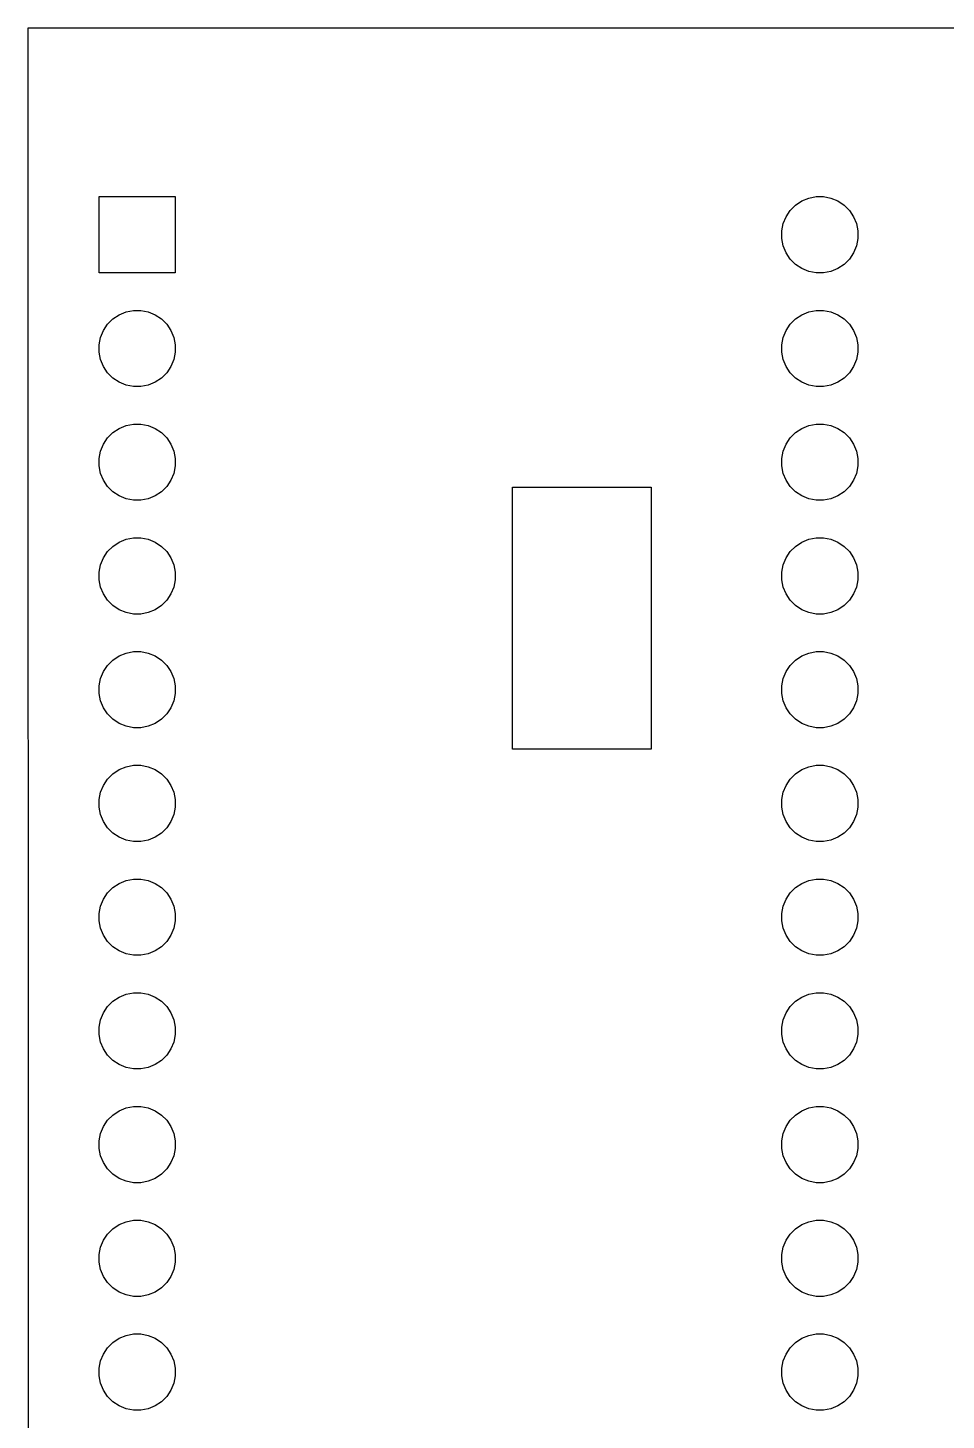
# Model space of a CAD drawing. Extents: x 1.1 to 13.9, y -7.7 to -2.5.
# Drawn here: x 1.104 to 1.911, y -6.679 to -5.455 of the extents above; entities that cross this region are included whole.
import ezdxf

# ---------------------------------------------------------------- set-up
doc = ezdxf.new("R2010")
doc.units = 0
doc.header["$MEASUREMENT"] = 0
doc.layers.add('BLACK', color=7, linetype='CONTINUOUS')

msp = doc.modelspace()

# ---------------------------------------------------------------- linework, layer by layer
at = {"layer": 'BLACK', "linetype": 'CONTINUOUS'}
for p, q in [((6.92335, -5.455), (1.10406, -5.4554)), ((1.10406, -5.4554), (1.10446, -7.66603)), ((1.16664, -5.67043), (1.16664, -5.60342)), ((1.16664, -5.60342), (1.23365, -5.60342)), ((1.23365, -5.60342), (1.23365, -5.67043)), ((1.78428, -5.60723), (1.79038, -5.60471)), ((1.79038, -5.60471), (1.79685, -5.60342)), ((1.79685, -5.60342), (1.80345, -5.60342)), ((1.80345, -5.60342), (1.80992, -5.60471)), ((1.80992, -5.60471), (1.81602, -5.60723)), ((1.77046, -5.62105), (1.77412, -5.61557)), ((1.77412, -5.61557), (1.77879, -5.6109)), ((1.77879, -5.6109), (1.78428, -5.60723)), ((1.81602, -5.60723), (1.82151, -5.6109)), ((1.82151, -5.6109), (1.82617, -5.61557)), ((1.82617, -5.61557), (1.82984, -5.62105)), ((1.76664, -5.63362), (1.76793, -5.62715)), ((1.76793, -5.62715), (1.77046, -5.62105)), ((1.82984, -5.62105), (1.83236, -5.62715)), ((1.83236, -5.62715), (1.83365, -5.63362)), ((1.76664, -5.64022), (1.76664, -5.63362)), ((1.76793, -5.6467), (1.76664, -5.64022)), ((1.83365, -5.64022), (1.83236, -5.6467)), ((1.83365, -5.63362), (1.83365, -5.64022)), ((1.77046, -5.65279), (1.76793, -5.6467)), ((1.77412, -5.65828), (1.77046, -5.65279)), ((1.82984, -5.65279), (1.82617, -5.65828)), ((1.83236, -5.6467), (1.82984, -5.65279)), ((1.77879, -5.66295), (1.77412, -5.65828)), ((1.78428, -5.66661), (1.77879, -5.66295)), ((1.79038, -5.66914), (1.78428, -5.66661)), ((1.81602, -5.66661), (1.80992, -5.66914)), ((1.82151, -5.66295), (1.81602, -5.66661)), ((1.82617, -5.65828), (1.82151, -5.66295)), ((1.23365, -5.67043), (1.16664, -5.67043)), ((1.79685, -5.67043), (1.79038, -5.66914)), ((1.80345, -5.67043), (1.79685, -5.67043)), ((1.80992, -5.66914), (1.80345, -5.67043)), ((1.18428, -5.70723), (1.19038, -5.70471)), ((1.19038, -5.70471), (1.19685, -5.70342)), ((1.19685, -5.70342), (1.20345, -5.70342)), ((1.20345, -5.70342), (1.20992, -5.70471)), ((1.20992, -5.70471), (1.21602, -5.70723)), ((1.78428, -5.70723), (1.79038, -5.70471)), ((1.79038, -5.70471), (1.79685, -5.70342)), ((1.79685, -5.70342), (1.80345, -5.70342)), ((1.80345, -5.70342), (1.80992, -5.70471)), ((1.80992, -5.70471), (1.81602, -5.70723)), ((1.17046, -5.72105), (1.17412, -5.71557)), ((1.17412, -5.71557), (1.17879, -5.7109)), ((1.17879, -5.7109), (1.18428, -5.70723)), ((1.21602, -5.70723), (1.22151, -5.7109)), ((1.22151, -5.7109), (1.22617, -5.71557)), ((1.22617, -5.71557), (1.22984, -5.72105)), ((1.77046, -5.72105), (1.77412, -5.71557)), ((1.77412, -5.71557), (1.77879, -5.7109)), ((1.77879, -5.7109), (1.78428, -5.70723)), ((1.81602, -5.70723), (1.82151, -5.7109)), ((1.82151, -5.7109), (1.82617, -5.71557)), ((1.82617, -5.71557), (1.82984, -5.72105)), ((1.16664, -5.73362), (1.16793, -5.72715)), ((1.16793, -5.72715), (1.17046, -5.72105)), ((1.22984, -5.72105), (1.23236, -5.72715)), ((1.23236, -5.72715), (1.23365, -5.73362)), ((1.76664, -5.73362), (1.76793, -5.72715)), ((1.76793, -5.72715), (1.77046, -5.72105)), ((1.82984, -5.72105), (1.83236, -5.72715)), ((1.83236, -5.72715), (1.83365, -5.73362)), ((1.16664, -5.74022), (1.16664, -5.73362)), ((1.16793, -5.7467), (1.16664, -5.74022)), ((1.23365, -5.74022), (1.23236, -5.7467)), ((1.23365, -5.73362), (1.23365, -5.74022)), ((1.76664, -5.74022), (1.76664, -5.73362)), ((1.76793, -5.7467), (1.76664, -5.74022)), ((1.83365, -5.74022), (1.83236, -5.7467)), ((1.83365, -5.73362), (1.83365, -5.74022)), ((1.17046, -5.75279), (1.16793, -5.7467)), ((1.17412, -5.75828), (1.17046, -5.75279)), ((1.22984, -5.75279), (1.22617, -5.75828)), ((1.23236, -5.7467), (1.22984, -5.75279)), ((1.77046, -5.75279), (1.76793, -5.7467)), ((1.77412, -5.75828), (1.77046, -5.75279)), ((1.82984, -5.75279), (1.82617, -5.75828)), ((1.83236, -5.7467), (1.82984, -5.75279)), ((1.17879, -5.76295), (1.17412, -5.75828)), ((1.18428, -5.76661), (1.17879, -5.76295)), ((1.22151, -5.76295), (1.21602, -5.76661)), ((1.22617, -5.75828), (1.22151, -5.76295)), ((1.77879, -5.76295), (1.77412, -5.75828)), ((1.78428, -5.76661), (1.77879, -5.76295)), ((1.82151, -5.76295), (1.81602, -5.76661)), ((1.82617, -5.75828), (1.82151, -5.76295)), ((1.19038, -5.76914), (1.18428, -5.76661)), ((1.19685, -5.77043), (1.19038, -5.76914)), ((1.20345, -5.77043), (1.19685, -5.77043)), ((1.20992, -5.76914), (1.20345, -5.77043)), ((1.21602, -5.76661), (1.20992, -5.76914)), ((1.79038, -5.76914), (1.78428, -5.76661)), ((1.79685, -5.77043), (1.79038, -5.76914)), ((1.80345, -5.77043), (1.79685, -5.77043)), ((1.80992, -5.76914), (1.80345, -5.77043)), ((1.81602, -5.76661), (1.80992, -5.76914)), ((1.17412, -5.81557), (1.17879, -5.8109)), ((1.17879, -5.8109), (1.18428, -5.80723)), ((1.18428, -5.80723), (1.19038, -5.80471)), ((1.19038, -5.80471), (1.19685, -5.80342)), ((1.19685, -5.80342), (1.20345, -5.80342)), ((1.20345, -5.80342), (1.20992, -5.80471)), ((1.20992, -5.80471), (1.21602, -5.80723)), ((1.21602, -5.80723), (1.22151, -5.8109)), ((1.22151, -5.8109), (1.22617, -5.81557)), ((1.77412, -5.81557), (1.77879, -5.8109)), ((1.77879, -5.8109), (1.78428, -5.80723)), ((1.78428, -5.80723), (1.79038, -5.80471)), ((1.79038, -5.80471), (1.79685, -5.80342)), ((1.79685, -5.80342), (1.80345, -5.80342)), ((1.80345, -5.80342), (1.80992, -5.80471)), ((1.80992, -5.80471), (1.81602, -5.80723)), ((1.81602, -5.80723), (1.82151, -5.8109)), ((1.82151, -5.8109), (1.82617, -5.81557)), ((1.16793, -5.82715), (1.17046, -5.82105)), ((1.17046, -5.82105), (1.17412, -5.81557)), ((1.22617, -5.81557), (1.22984, -5.82105)), ((1.22984, -5.82105), (1.23236, -5.82715)), ((1.76793, -5.82715), (1.77046, -5.82105)), ((1.77046, -5.82105), (1.77412, -5.81557)), ((1.82617, -5.81557), (1.82984, -5.82105)), ((1.82984, -5.82105), (1.83236, -5.82715)), ((1.16664, -5.83362), (1.16793, -5.82715)), ((1.16664, -5.84022), (1.16664, -5.83362)), ((1.23236, -5.82715), (1.23365, -5.83362)), ((1.23365, -5.83362), (1.23365, -5.84022)), ((1.76664, -5.83362), (1.76793, -5.82715)), ((1.76664, -5.84022), (1.76664, -5.83362)), ((1.83236, -5.82715), (1.83365, -5.83362)), ((1.83365, -5.83362), (1.83365, -5.84022)), ((1.16793, -5.8467), (1.16664, -5.84022)), ((1.17046, -5.85279), (1.16793, -5.8467)), ((1.23236, -5.8467), (1.22984, -5.85279)), ((1.23365, -5.84022), (1.23236, -5.8467)), ((1.76793, -5.8467), (1.76664, -5.84022)), ((1.77046, -5.85279), (1.76793, -5.8467)), ((1.83236, -5.8467), (1.82984, -5.85279)), ((1.83365, -5.84022), (1.83236, -5.8467)), ((1.17412, -5.85828), (1.17046, -5.85279)), ((1.17879, -5.86295), (1.17412, -5.85828)), ((1.18428, -5.86661), (1.17879, -5.86295)), ((1.22151, -5.86295), (1.21602, -5.86661)), ((1.22617, -5.85828), (1.22151, -5.86295)), ((1.22984, -5.85279), (1.22617, -5.85828)), ((1.52988, -6.0891), (1.52988, -5.85881)), ((1.52988, -5.85881), (1.65201, -5.85881)), ((1.65201, -5.85881), (1.65201, -6.0891)), ((1.77412, -5.85828), (1.77046, -5.85279)), ((1.77879, -5.86295), (1.77412, -5.85828)), ((1.78428, -5.86661), (1.77879, -5.86295)), ((1.82151, -5.86295), (1.81602, -5.86661)), ((1.82617, -5.85828), (1.82151, -5.86295)), ((1.82984, -5.85279), (1.82617, -5.85828)), ((1.19038, -5.86914), (1.18428, -5.86661)), ((1.19685, -5.87043), (1.19038, -5.86914)), ((1.20345, -5.87043), (1.19685, -5.87043)), ((1.20992, -5.86914), (1.20345, -5.87043)), ((1.21602, -5.86661), (1.20992, -5.86914)), ((1.79038, -5.86914), (1.78428, -5.86661)), ((1.79685, -5.87043), (1.79038, -5.86914)), ((1.80345, -5.87043), (1.79685, -5.87043)), ((1.80992, -5.86914), (1.80345, -5.87043)), ((1.81602, -5.86661), (1.80992, -5.86914)), ((1.17412, -5.91557), (1.17879, -5.9109)), ((1.17879, -5.9109), (1.18428, -5.90723)), ((1.18428, -5.90723), (1.19038, -5.90471)), ((1.19038, -5.90471), (1.19685, -5.90342)), ((1.19685, -5.90342), (1.20345, -5.90342)), ((1.20345, -5.90342), (1.20992, -5.90471)), ((1.20992, -5.90471), (1.21602, -5.90723)), ((1.21602, -5.90723), (1.22151, -5.9109)), ((1.22151, -5.9109), (1.22617, -5.91557)), ((1.77412, -5.91557), (1.77879, -5.9109)), ((1.77879, -5.9109), (1.78428, -5.90723)), ((1.78428, -5.90723), (1.79038, -5.90471)), ((1.79038, -5.90471), (1.79685, -5.90342)), ((1.79685, -5.90342), (1.80345, -5.90342)), ((1.80345, -5.90342), (1.80992, -5.90471)), ((1.80992, -5.90471), (1.81602, -5.90723)), ((1.81602, -5.90723), (1.82151, -5.9109)), ((1.82151, -5.9109), (1.82617, -5.91557)), ((1.16793, -5.92715), (1.17046, -5.92105)), ((1.17046, -5.92105), (1.17412, -5.91557)), ((1.22617, -5.91557), (1.22984, -5.92105)), ((1.22984, -5.92105), (1.23236, -5.92715)), ((1.76793, -5.92715), (1.77046, -5.92105)), ((1.77046, -5.92105), (1.77412, -5.91557)), ((1.82617, -5.91557), (1.82984, -5.92105)), ((1.82984, -5.92105), (1.83236, -5.92715)), ((1.16664, -5.93362), (1.16793, -5.92715)), ((1.16664, -5.94022), (1.16664, -5.93362)), ((1.23236, -5.92715), (1.23365, -5.93362)), ((1.23365, -5.93362), (1.23365, -5.94022)), ((1.76664, -5.93362), (1.76793, -5.92715)), ((1.76664, -5.94022), (1.76664, -5.93362)), ((1.83236, -5.92715), (1.83365, -5.93362)), ((1.83365, -5.93362), (1.83365, -5.94022)), ((1.16793, -5.9467), (1.16664, -5.94022)), ((1.17046, -5.95279), (1.16793, -5.9467)), ((1.23236, -5.9467), (1.22984, -5.95279)), ((1.23365, -5.94022), (1.23236, -5.9467)), ((1.76793, -5.9467), (1.76664, -5.94022)), ((1.77046, -5.95279), (1.76793, -5.9467)), ((1.83236, -5.9467), (1.82984, -5.95279)), ((1.83365, -5.94022), (1.83236, -5.9467)), ((1.17412, -5.95828), (1.17046, -5.95279)), ((1.17879, -5.96295), (1.17412, -5.95828)), ((1.22617, -5.95828), (1.22151, -5.96295)), ((1.22984, -5.95279), (1.22617, -5.95828)), ((1.77412, -5.95828), (1.77046, -5.95279)), ((1.77879, -5.96295), (1.77412, -5.95828)), ((1.82617, -5.95828), (1.82151, -5.96295)), ((1.82984, -5.95279), (1.82617, -5.95828)), ((1.18428, -5.96661), (1.17879, -5.96295)), ((1.19038, -5.96914), (1.18428, -5.96661)), ((1.19685, -5.97043), (1.19038, -5.96914)), ((1.20345, -5.97043), (1.19685, -5.97043)), ((1.20992, -5.96914), (1.20345, -5.97043)), ((1.21602, -5.96661), (1.20992, -5.96914)), ((1.22151, -5.96295), (1.21602, -5.96661)), ((1.78428, -5.96661), (1.77879, -5.96295)), ((1.79038, -5.96914), (1.78428, -5.96661)), ((1.79685, -5.97043), (1.79038, -5.96914)), ((1.80345, -5.97043), (1.79685, -5.97043)), ((1.80992, -5.96914), (1.80345, -5.97043)), ((1.81602, -5.96661), (1.80992, -5.96914)), ((1.82151, -5.96295), (1.81602, -5.96661)), ((1.17879, -6.0109), (1.18428, -6.00723)), ((1.18428, -6.00723), (1.19038, -6.00471)), ((1.19038, -6.00471), (1.19685, -6.00342)), ((1.19685, -6.00342), (1.20345, -6.00342)), ((1.20345, -6.00342), (1.20992, -6.00471)), ((1.20992, -6.00471), (1.21602, -6.00723)), ((1.21602, -6.00723), (1.22151, -6.0109)), ((1.77879, -6.0109), (1.78428, -6.00723)), ((1.78428, -6.00723), (1.79038, -6.00471)), ((1.79038, -6.00471), (1.79685, -6.00342)), ((1.79685, -6.00342), (1.80345, -6.00342)), ((1.80345, -6.00342), (1.80992, -6.00471)), ((1.80992, -6.00471), (1.81602, -6.00723)), ((1.81602, -6.00723), (1.82151, -6.0109)), ((1.16793, -6.02715), (1.17046, -6.02105)), ((1.17046, -6.02105), (1.17412, -6.01557)), ((1.17412, -6.01557), (1.17879, -6.0109)), ((1.22151, -6.0109), (1.22617, -6.01557)), ((1.22617, -6.01557), (1.22984, -6.02105)), ((1.22984, -6.02105), (1.23236, -6.02715)), ((1.76793, -6.02715), (1.77046, -6.02105)), ((1.77046, -6.02105), (1.77412, -6.01557)), ((1.77412, -6.01557), (1.77879, -6.0109)), ((1.82151, -6.0109), (1.82617, -6.01557)), ((1.82617, -6.01557), (1.82984, -6.02105)), ((1.82984, -6.02105), (1.83236, -6.02715)), ((1.16664, -6.03362), (1.16793, -6.02715)), ((1.16664, -6.04022), (1.16664, -6.03362)), ((1.23236, -6.02715), (1.23365, -6.03362)), ((1.23365, -6.03362), (1.23365, -6.04022)), ((1.76664, -6.03362), (1.76793, -6.02715)), ((1.76664, -6.04022), (1.76664, -6.03362)), ((1.83236, -6.02715), (1.83365, -6.03362)), ((1.83365, -6.03362), (1.83365, -6.04022)), ((1.16793, -6.0467), (1.16664, -6.04022)), ((1.17046, -6.05279), (1.16793, -6.0467)), ((1.23236, -6.0467), (1.22984, -6.05279)), ((1.23365, -6.04022), (1.23236, -6.0467)), ((1.76793, -6.0467), (1.76664, -6.04022)), ((1.77046, -6.05279), (1.76793, -6.0467)), ((1.83236, -6.0467), (1.82984, -6.05279)), ((1.83365, -6.04022), (1.83236, -6.0467)), ((1.17412, -6.05828), (1.17046, -6.05279)), ((1.17879, -6.06295), (1.17412, -6.05828)), ((1.22617, -6.05828), (1.22151, -6.06295)), ((1.22984, -6.05279), (1.22617, -6.05828)), ((1.77412, -6.05828), (1.77046, -6.05279)), ((1.77879, -6.06295), (1.77412, -6.05828)), ((1.82617, -6.05828), (1.82151, -6.06295)), ((1.82984, -6.05279), (1.82617, -6.05828)), ((1.18428, -6.06661), (1.17879, -6.06295)), ((1.19038, -6.06914), (1.18428, -6.06661)), ((1.19685, -6.07043), (1.19038, -6.06914)), ((1.20345, -6.07043), (1.19685, -6.07043)), ((1.20992, -6.06914), (1.20345, -6.07043)), ((1.21602, -6.06661), (1.20992, -6.06914)), ((1.22151, -6.06295), (1.21602, -6.06661)), ((1.78428, -6.06661), (1.77879, -6.06295)), ((1.79038, -6.06914), (1.78428, -6.06661)), ((1.79685, -6.07043), (1.79038, -6.06914)), ((1.80345, -6.07043), (1.79685, -6.07043)), ((1.80992, -6.06914), (1.80345, -6.07043)), ((1.81602, -6.06661), (1.80992, -6.06914)), ((1.82151, -6.06295), (1.81602, -6.06661)), ((1.65201, -6.0891), (1.52988, -6.0891)), ((1.17879, -6.1109), (1.18428, -6.10723)), ((1.18428, -6.10723), (1.19038, -6.10471)), ((1.19038, -6.10471), (1.19685, -6.10342)), ((1.19685, -6.10342), (1.20345, -6.10342)), ((1.20345, -6.10342), (1.20992, -6.10471)), ((1.20992, -6.10471), (1.21602, -6.10723)), ((1.21602, -6.10723), (1.22151, -6.1109)), ((1.77879, -6.1109), (1.78428, -6.10723)), ((1.78428, -6.10723), (1.79038, -6.10471)), ((1.79038, -6.10471), (1.79685, -6.10342)), ((1.79685, -6.10342), (1.80345, -6.10342)), ((1.80345, -6.10342), (1.80992, -6.10471)), ((1.80992, -6.10471), (1.81602, -6.10723)), ((1.81602, -6.10723), (1.82151, -6.1109)), ((1.17046, -6.12105), (1.17412, -6.11557)), ((1.17412, -6.11557), (1.17879, -6.1109)), ((1.22151, -6.1109), (1.22617, -6.11557)), ((1.22617, -6.11557), (1.22984, -6.12105)), ((1.77046, -6.12105), (1.77412, -6.11557)), ((1.77412, -6.11557), (1.77879, -6.1109)), ((1.82151, -6.1109), (1.82617, -6.11557)), ((1.82617, -6.11557), (1.82984, -6.12105)), ((1.16664, -6.13362), (1.16793, -6.12715)), ((1.16793, -6.12715), (1.17046, -6.12105)), ((1.22984, -6.12105), (1.23236, -6.12715)), ((1.23236, -6.12715), (1.23365, -6.13362)), ((1.76664, -6.13362), (1.76793, -6.12715)), ((1.76793, -6.12715), (1.77046, -6.12105)), ((1.82984, -6.12105), (1.83236, -6.12715)), ((1.83236, -6.12715), (1.83365, -6.13362)), ((1.16664, -6.14022), (1.16664, -6.13362)), ((1.16793, -6.1467), (1.16664, -6.14022)), ((1.23365, -6.14022), (1.23236, -6.1467)), ((1.23365, -6.13362), (1.23365, -6.14022)), ((1.76664, -6.14022), (1.76664, -6.13362)), ((1.76793, -6.1467), (1.76664, -6.14022)), ((1.83365, -6.14022), (1.83236, -6.1467)), ((1.83365, -6.13362), (1.83365, -6.14022)), ((1.17046, -6.15279), (1.16793, -6.1467)), ((1.17412, -6.15828), (1.17046, -6.15279)), ((1.22984, -6.15279), (1.22617, -6.15828)), ((1.23236, -6.1467), (1.22984, -6.15279)), ((1.77046, -6.15279), (1.76793, -6.1467)), ((1.77412, -6.15828), (1.77046, -6.15279)), ((1.82984, -6.15279), (1.82617, -6.15828)), ((1.83236, -6.1467), (1.82984, -6.15279)), ((1.17879, -6.16295), (1.17412, -6.15828)), ((1.18428, -6.16661), (1.17879, -6.16295)), ((1.19038, -6.16914), (1.18428, -6.16661)), ((1.19685, -6.17043), (1.19038, -6.16914)), ((1.20992, -6.16914), (1.20345, -6.17043)), ((1.21602, -6.16661), (1.20992, -6.16914)), ((1.22151, -6.16295), (1.21602, -6.16661)), ((1.22617, -6.15828), (1.22151, -6.16295)), ((1.77879, -6.16295), (1.77412, -6.15828)), ((1.78428, -6.16661), (1.77879, -6.16295)), ((1.79038, -6.16914), (1.78428, -6.16661)), ((1.79685, -6.17043), (1.79038, -6.16914)), ((1.80992, -6.16914), (1.80345, -6.17043)), ((1.81602, -6.16661), (1.80992, -6.16914)), ((1.82151, -6.16295), (1.81602, -6.16661)), ((1.82617, -6.15828), (1.82151, -6.16295)), ((1.20345, -6.17043), (1.19685, -6.17043)), ((1.80345, -6.17043), (1.79685, -6.17043)), ((1.18428, -6.20723), (1.19038, -6.20471)), ((1.19038, -6.20471), (1.19685, -6.20342)), ((1.19685, -6.20342), (1.20345, -6.20342)), ((1.20345, -6.20342), (1.20992, -6.20471)), ((1.20992, -6.20471), (1.21602, -6.20723)), ((1.78428, -6.20723), (1.79038, -6.20471)), ((1.79038, -6.20471), (1.79685, -6.20342)), ((1.79685, -6.20342), (1.80345, -6.20342)), ((1.80345, -6.20342), (1.80992, -6.20471)), ((1.80992, -6.20471), (1.81602, -6.20723)), ((1.17046, -6.22105), (1.17412, -6.21557)), ((1.17412, -6.21557), (1.17879, -6.2109)), ((1.17879, -6.2109), (1.18428, -6.20723)), ((1.21602, -6.20723), (1.22151, -6.2109)), ((1.22151, -6.2109), (1.22617, -6.21557)), ((1.22617, -6.21557), (1.22984, -6.22105)), ((1.77046, -6.22105), (1.77412, -6.21557)), ((1.77412, -6.21557), (1.77879, -6.2109)), ((1.77879, -6.2109), (1.78428, -6.20723)), ((1.81602, -6.20723), (1.82151, -6.2109)), ((1.82151, -6.2109), (1.82617, -6.21557)), ((1.82617, -6.21557), (1.82984, -6.22105)), ((1.16664, -6.23362), (1.16793, -6.22715)), ((1.16793, -6.22715), (1.17046, -6.22105)), ((1.22984, -6.22105), (1.23236, -6.22715)), ((1.23236, -6.22715), (1.23365, -6.23362)), ((1.76664, -6.23362), (1.76793, -6.22715)), ((1.76793, -6.22715), (1.77046, -6.22105)), ((1.82984, -6.22105), (1.83236, -6.22715)), ((1.83236, -6.22715), (1.83365, -6.23362)), ((1.16664, -6.24022), (1.16664, -6.23362)), ((1.16793, -6.2467), (1.16664, -6.24022)), ((1.23365, -6.24022), (1.23236, -6.2467)), ((1.23365, -6.23362), (1.23365, -6.24022)), ((1.76664, -6.24022), (1.76664, -6.23362)), ((1.76793, -6.2467), (1.76664, -6.24022)), ((1.83365, -6.24022), (1.83236, -6.2467)), ((1.83365, -6.23362), (1.83365, -6.24022)), ((1.17046, -6.25279), (1.16793, -6.2467)), ((1.17412, -6.25828), (1.17046, -6.25279)), ((1.22984, -6.25279), (1.22617, -6.25828)), ((1.23236, -6.2467), (1.22984, -6.25279)), ((1.77046, -6.25279), (1.76793, -6.2467)), ((1.77412, -6.25828), (1.77046, -6.25279)), ((1.82984, -6.25279), (1.82617, -6.25828)), ((1.83236, -6.2467), (1.82984, -6.25279)), ((1.17879, -6.26295), (1.17412, -6.25828)), ((1.18428, -6.26661), (1.17879, -6.26295)), ((1.19038, -6.26914), (1.18428, -6.26661)), ((1.21602, -6.26661), (1.20992, -6.26914)), ((1.22151, -6.26295), (1.21602, -6.26661)), ((1.22617, -6.25828), (1.22151, -6.26295)), ((1.77879, -6.26295), (1.77412, -6.25828)), ((1.78428, -6.26661), (1.77879, -6.26295)), ((1.79038, -6.26914), (1.78428, -6.26661)), ((1.81602, -6.26661), (1.80992, -6.26914)), ((1.82151, -6.26295), (1.81602, -6.26661)), ((1.82617, -6.25828), (1.82151, -6.26295)), ((1.19685, -6.27043), (1.19038, -6.26914)), ((1.20345, -6.27043), (1.19685, -6.27043)), ((1.20992, -6.26914), (1.20345, -6.27043)), ((1.79685, -6.27043), (1.79038, -6.26914)), ((1.80345, -6.27043), (1.79685, -6.27043)), ((1.80992, -6.26914), (1.80345, -6.27043)), ((1.19038, -6.30471), (1.19685, -6.30342)), ((1.19685, -6.30342), (1.20345, -6.30342)), ((1.20345, -6.30342), (1.20992, -6.30471)), ((1.79038, -6.30471), (1.79685, -6.30342)), ((1.79685, -6.30342), (1.80345, -6.30342)), ((1.80345, -6.30342), (1.80992, -6.30471)), ((1.17046, -6.32105), (1.17412, -6.31557)), ((1.17412, -6.31557), (1.17879, -6.3109)), ((1.17879, -6.3109), (1.18428, -6.30723)), ((1.18428, -6.30723), (1.19038, -6.30471)), ((1.20992, -6.30471), (1.21602, -6.30723)), ((1.21602, -6.30723), (1.22151, -6.3109)), ((1.22151, -6.3109), (1.22617, -6.31557)), ((1.22617, -6.31557), (1.22984, -6.32105)), ((1.77046, -6.32105), (1.77412, -6.31557)), ((1.77412, -6.31557), (1.77879, -6.3109)), ((1.77879, -6.3109), (1.78428, -6.30723)), ((1.78428, -6.30723), (1.79038, -6.30471)), ((1.80992, -6.30471), (1.81602, -6.30723)), ((1.81602, -6.30723), (1.82151, -6.3109)), ((1.82151, -6.3109), (1.82617, -6.31557)), ((1.82617, -6.31557), (1.82984, -6.32105)), ((1.16664, -6.33362), (1.16793, -6.32715)), ((1.16793, -6.32715), (1.17046, -6.32105)), ((1.22984, -6.32105), (1.23236, -6.32715)), ((1.23236, -6.32715), (1.23365, -6.33362)), ((1.76664, -6.33362), (1.76793, -6.32715)), ((1.76793, -6.32715), (1.77046, -6.32105)), ((1.82984, -6.32105), (1.83236, -6.32715)), ((1.83236, -6.32715), (1.83365, -6.33362)), ((1.16664, -6.34022), (1.16664, -6.33362)), ((1.16793, -6.3467), (1.16664, -6.34022)), ((1.23365, -6.34022), (1.23236, -6.3467)), ((1.23365, -6.33362), (1.23365, -6.34022)), ((1.76664, -6.34022), (1.76664, -6.33362)), ((1.76793, -6.3467), (1.76664, -6.34022)), ((1.83365, -6.34022), (1.83236, -6.3467)), ((1.83365, -6.33362), (1.83365, -6.34022)), ((1.17046, -6.35279), (1.16793, -6.3467)), ((1.17412, -6.35828), (1.17046, -6.35279)), ((1.22984, -6.35279), (1.22617, -6.35828)), ((1.23236, -6.3467), (1.22984, -6.35279)), ((1.77046, -6.35279), (1.76793, -6.3467)), ((1.77412, -6.35828), (1.77046, -6.35279)), ((1.82984, -6.35279), (1.82617, -6.35828)), ((1.83236, -6.3467), (1.82984, -6.35279)), ((1.17879, -6.36295), (1.17412, -6.35828)), ((1.18428, -6.36661), (1.17879, -6.36295)), ((1.22151, -6.36295), (1.21602, -6.36661)), ((1.22617, -6.35828), (1.22151, -6.36295)), ((1.77879, -6.36295), (1.77412, -6.35828)), ((1.78428, -6.36661), (1.77879, -6.36295)), ((1.82151, -6.36295), (1.81602, -6.36661)), ((1.82617, -6.35828), (1.82151, -6.36295)), ((1.19038, -6.36914), (1.18428, -6.36661)), ((1.19685, -6.37043), (1.19038, -6.36914)), ((1.20345, -6.37043), (1.19685, -6.37043)), ((1.20992, -6.36914), (1.20345, -6.37043)), ((1.21602, -6.36661), (1.20992, -6.36914)), ((1.79038, -6.36914), (1.78428, -6.36661)), ((1.79685, -6.37043), (1.79038, -6.36914)), ((1.80345, -6.37043), (1.79685, -6.37043)), ((1.80992, -6.36914), (1.80345, -6.37043)), ((1.81602, -6.36661), (1.80992, -6.36914)), ((1.17412, -6.41557), (1.17879, -6.4109)), ((1.17879, -6.4109), (1.18428, -6.40723)), ((1.18428, -6.40723), (1.19038, -6.40471)), ((1.19038, -6.40471), (1.19685, -6.40342)), ((1.19685, -6.40342), (1.20345, -6.40342)), ((1.20345, -6.40342), (1.20992, -6.40471)), ((1.20992, -6.40471), (1.21602, -6.40723)), ((1.21602, -6.40723), (1.22151, -6.4109)), ((1.22151, -6.4109), (1.22617, -6.41557)), ((1.77412, -6.41557), (1.77879, -6.4109)), ((1.77879, -6.4109), (1.78428, -6.40723)), ((1.78428, -6.40723), (1.79038, -6.40471)), ((1.79038, -6.40471), (1.79685, -6.40342)), ((1.79685, -6.40342), (1.80345, -6.40342)), ((1.80345, -6.40342), (1.80992, -6.40471)), ((1.80992, -6.40471), (1.81602, -6.40723)), ((1.81602, -6.40723), (1.82151, -6.4109)), ((1.82151, -6.4109), (1.82617, -6.41557)), ((1.16793, -6.42715), (1.17046, -6.42105)), ((1.17046, -6.42105), (1.17412, -6.41557)), ((1.22617, -6.41557), (1.22984, -6.42105)), ((1.22984, -6.42105), (1.23236, -6.42715)), ((1.76793, -6.42715), (1.77046, -6.42105)), ((1.77046, -6.42105), (1.77412, -6.41557)), ((1.82617, -6.41557), (1.82984, -6.42105)), ((1.82984, -6.42105), (1.83236, -6.42715)), ((1.16664, -6.43362), (1.16793, -6.42715)), ((1.16664, -6.44022), (1.16664, -6.43362)), ((1.23236, -6.42715), (1.23365, -6.43362)), ((1.23365, -6.43362), (1.23365, -6.44022)), ((1.76664, -6.43362), (1.76793, -6.42715)), ((1.76664, -6.44022), (1.76664, -6.43362)), ((1.83236, -6.42715), (1.83365, -6.43362)), ((1.83365, -6.43362), (1.83365, -6.44022)), ((1.16793, -6.4467), (1.16664, -6.44022)), ((1.17046, -6.45279), (1.16793, -6.4467)), ((1.23236, -6.4467), (1.22984, -6.45279)), ((1.23365, -6.44022), (1.23236, -6.4467)), ((1.76793, -6.4467), (1.76664, -6.44022)), ((1.77046, -6.45279), (1.76793, -6.4467)), ((1.83236, -6.4467), (1.82984, -6.45279)), ((1.83365, -6.44022), (1.83236, -6.4467)), ((1.17412, -6.45828), (1.17046, -6.45279)), ((1.17879, -6.46295), (1.17412, -6.45828)), ((1.18428, -6.46661), (1.17879, -6.46295)), ((1.22151, -6.46295), (1.21602, -6.46661)), ((1.22617, -6.45828), (1.22151, -6.46295)), ((1.22984, -6.45279), (1.22617, -6.45828)), ((1.77412, -6.45828), (1.77046, -6.45279)), ((1.77879, -6.46295), (1.77412, -6.45828)), ((1.78428, -6.46661), (1.77879, -6.46295)), ((1.82151, -6.46295), (1.81602, -6.46661)), ((1.82617, -6.45828), (1.82151, -6.46295)), ((1.82984, -6.45279), (1.82617, -6.45828)), ((1.19038, -6.46914), (1.18428, -6.46661)), ((1.19685, -6.47043), (1.19038, -6.46914)), ((1.20345, -6.47043), (1.19685, -6.47043)), ((1.20992, -6.46914), (1.20345, -6.47043)), ((1.21602, -6.46661), (1.20992, -6.46914)), ((1.79038, -6.46914), (1.78428, -6.46661)), ((1.79685, -6.47043), (1.79038, -6.46914)), ((1.80345, -6.47043), (1.79685, -6.47043)), ((1.80992, -6.46914), (1.80345, -6.47043)), ((1.81602, -6.46661), (1.80992, -6.46914)), ((1.17412, -6.51557), (1.17879, -6.5109)), ((1.17879, -6.5109), (1.18428, -6.50723)), ((1.18428, -6.50723), (1.19038, -6.50471)), ((1.19038, -6.50471), (1.19685, -6.50342)), ((1.19685, -6.50342), (1.20345, -6.50342)), ((1.20345, -6.50342), (1.20992, -6.50471)), ((1.20992, -6.50471), (1.21602, -6.50723)), ((1.21602, -6.50723), (1.22151, -6.5109)), ((1.22151, -6.5109), (1.22617, -6.51557)), ((1.77412, -6.51557), (1.77879, -6.5109)), ((1.77879, -6.5109), (1.78428, -6.50723)), ((1.78428, -6.50723), (1.79038, -6.50471)), ((1.79038, -6.50471), (1.79685, -6.50342)), ((1.79685, -6.50342), (1.80345, -6.50342)), ((1.80345, -6.50342), (1.80992, -6.50471)), ((1.80992, -6.50471), (1.81602, -6.50723)), ((1.81602, -6.50723), (1.82151, -6.5109)), ((1.82151, -6.5109), (1.82617, -6.51557)), ((1.16793, -6.52715), (1.17046, -6.52105)), ((1.17046, -6.52105), (1.17412, -6.51557)), ((1.22617, -6.51557), (1.22984, -6.52105)), ((1.22984, -6.52105), (1.23236, -6.52715)), ((1.76793, -6.52715), (1.77046, -6.52105)), ((1.77046, -6.52105), (1.77412, -6.51557)), ((1.82617, -6.51557), (1.82984, -6.52105)), ((1.82984, -6.52105), (1.83236, -6.52715)), ((1.16664, -6.53362), (1.16793, -6.52715)), ((1.16664, -6.54022), (1.16664, -6.53362)), ((1.23236, -6.52715), (1.23365, -6.53362)), ((1.23365, -6.53362), (1.23365, -6.54022)), ((1.76664, -6.53362), (1.76793, -6.52715)), ((1.76664, -6.54022), (1.76664, -6.53362)), ((1.83236, -6.52715), (1.83365, -6.53362)), ((1.83365, -6.53362), (1.83365, -6.54022)), ((1.16793, -6.5467), (1.16664, -6.54022)), ((1.17046, -6.55279), (1.16793, -6.5467)), ((1.23236, -6.5467), (1.22984, -6.55279)), ((1.23365, -6.54022), (1.23236, -6.5467)), ((1.76793, -6.5467), (1.76664, -6.54022)), ((1.77046, -6.55279), (1.76793, -6.5467)), ((1.83236, -6.5467), (1.82984, -6.55279)), ((1.83365, -6.54022), (1.83236, -6.5467)), ((1.17412, -6.55828), (1.17046, -6.55279)), ((1.17879, -6.56295), (1.17412, -6.55828)), ((1.22617, -6.55828), (1.22151, -6.56295)), ((1.22984, -6.55279), (1.22617, -6.55828)), ((1.77412, -6.55828), (1.77046, -6.55279)), ((1.77879, -6.56295), (1.77412, -6.55828)), ((1.82617, -6.55828), (1.82151, -6.56295)), ((1.82984, -6.55279), (1.82617, -6.55828)), ((1.18428, -6.56661), (1.17879, -6.56295)), ((1.19038, -6.56914), (1.18428, -6.56661)), ((1.19685, -6.57043), (1.19038, -6.56914)), ((1.20345, -6.57043), (1.19685, -6.57043)), ((1.20992, -6.56914), (1.20345, -6.57043)), ((1.21602, -6.56661), (1.20992, -6.56914)), ((1.22151, -6.56295), (1.21602, -6.56661)), ((1.78428, -6.56661), (1.77879, -6.56295)), ((1.79038, -6.56914), (1.78428, -6.56661)), ((1.79685, -6.57043), (1.79038, -6.56914)), ((1.80345, -6.57043), (1.79685, -6.57043)), ((1.80992, -6.56914), (1.80345, -6.57043)), ((1.81602, -6.56661), (1.80992, -6.56914)), ((1.82151, -6.56295), (1.81602, -6.56661)), ((1.17879, -6.6109), (1.18428, -6.60723)), ((1.18428, -6.60723), (1.19038, -6.60471)), ((1.19038, -6.60471), (1.19685, -6.60342)), ((1.19685, -6.60342), (1.20345, -6.60342)), ((1.20345, -6.60342), (1.20992, -6.60471)), ((1.20992, -6.60471), (1.21602, -6.60723)), ((1.21602, -6.60723), (1.22151, -6.6109)), ((1.77879, -6.6109), (1.78428, -6.60723)), ((1.78428, -6.60723), (1.79038, -6.60471)), ((1.79038, -6.60471), (1.79685, -6.60342)), ((1.79685, -6.60342), (1.80345, -6.60342)), ((1.80345, -6.60342), (1.80992, -6.60471)), ((1.80992, -6.60471), (1.81602, -6.60723)), ((1.81602, -6.60723), (1.82151, -6.6109)), ((1.16793, -6.62715), (1.17046, -6.62105)), ((1.17046, -6.62105), (1.17412, -6.61557)), ((1.17412, -6.61557), (1.17879, -6.6109)), ((1.22151, -6.6109), (1.22617, -6.61557)), ((1.22617, -6.61557), (1.22984, -6.62105)), ((1.22984, -6.62105), (1.23236, -6.62715)), ((1.76793, -6.62715), (1.77046, -6.62105)), ((1.77046, -6.62105), (1.77412, -6.61557)), ((1.77412, -6.61557), (1.77879, -6.6109)), ((1.82151, -6.6109), (1.82617, -6.61557)), ((1.82617, -6.61557), (1.82984, -6.62105)), ((1.82984, -6.62105), (1.83236, -6.62715)), ((1.16664, -6.63362), (1.16793, -6.62715)), ((1.16664, -6.64022), (1.16664, -6.63362)), ((1.23236, -6.62715), (1.23365, -6.63362)), ((1.23365, -6.63362), (1.23365, -6.64022)), ((1.76664, -6.63362), (1.76793, -6.62715)), ((1.76664, -6.64022), (1.76664, -6.63362)), ((1.83236, -6.62715), (1.83365, -6.63362)), ((1.83365, -6.63362), (1.83365, -6.64022)), ((1.16793, -6.6467), (1.16664, -6.64022)), ((1.17046, -6.65279), (1.16793, -6.6467)), ((1.23236, -6.6467), (1.22984, -6.65279)), ((1.23365, -6.64022), (1.23236, -6.6467)), ((1.76793, -6.6467), (1.76664, -6.64022)), ((1.77046, -6.65279), (1.76793, -6.6467)), ((1.83236, -6.6467), (1.82984, -6.65279)), ((1.83365, -6.64022), (1.83236, -6.6467)), ((1.17412, -6.65828), (1.17046, -6.65279)), ((1.17879, -6.66295), (1.17412, -6.65828)), ((1.22617, -6.65828), (1.22151, -6.66295)), ((1.22984, -6.65279), (1.22617, -6.65828)), ((1.77412, -6.65828), (1.77046, -6.65279)), ((1.77879, -6.66295), (1.77412, -6.65828)), ((1.82617, -6.65828), (1.82151, -6.66295)), ((1.82984, -6.65279), (1.82617, -6.65828)), ((1.18428, -6.66661), (1.17879, -6.66295)), ((1.19038, -6.66914), (1.18428, -6.66661)), ((1.19685, -6.67043), (1.19038, -6.66914)), ((1.20345, -6.67043), (1.19685, -6.67043)), ((1.20992, -6.66914), (1.20345, -6.67043)), ((1.21602, -6.66661), (1.20992, -6.66914)), ((1.22151, -6.66295), (1.21602, -6.66661)), ((1.78428, -6.66661), (1.77879, -6.66295)), ((1.79038, -6.66914), (1.78428, -6.66661)), ((1.79685, -6.67043), (1.79038, -6.66914)), ((1.80345, -6.67043), (1.79685, -6.67043)), ((1.80992, -6.66914), (1.80345, -6.67043)), ((1.81602, -6.66661), (1.80992, -6.66914)), ((1.82151, -6.66295), (1.81602, -6.66661))]:
    msp.add_line(p, q, dxfattribs=at)

doc.saveas('drawing.dxf')
